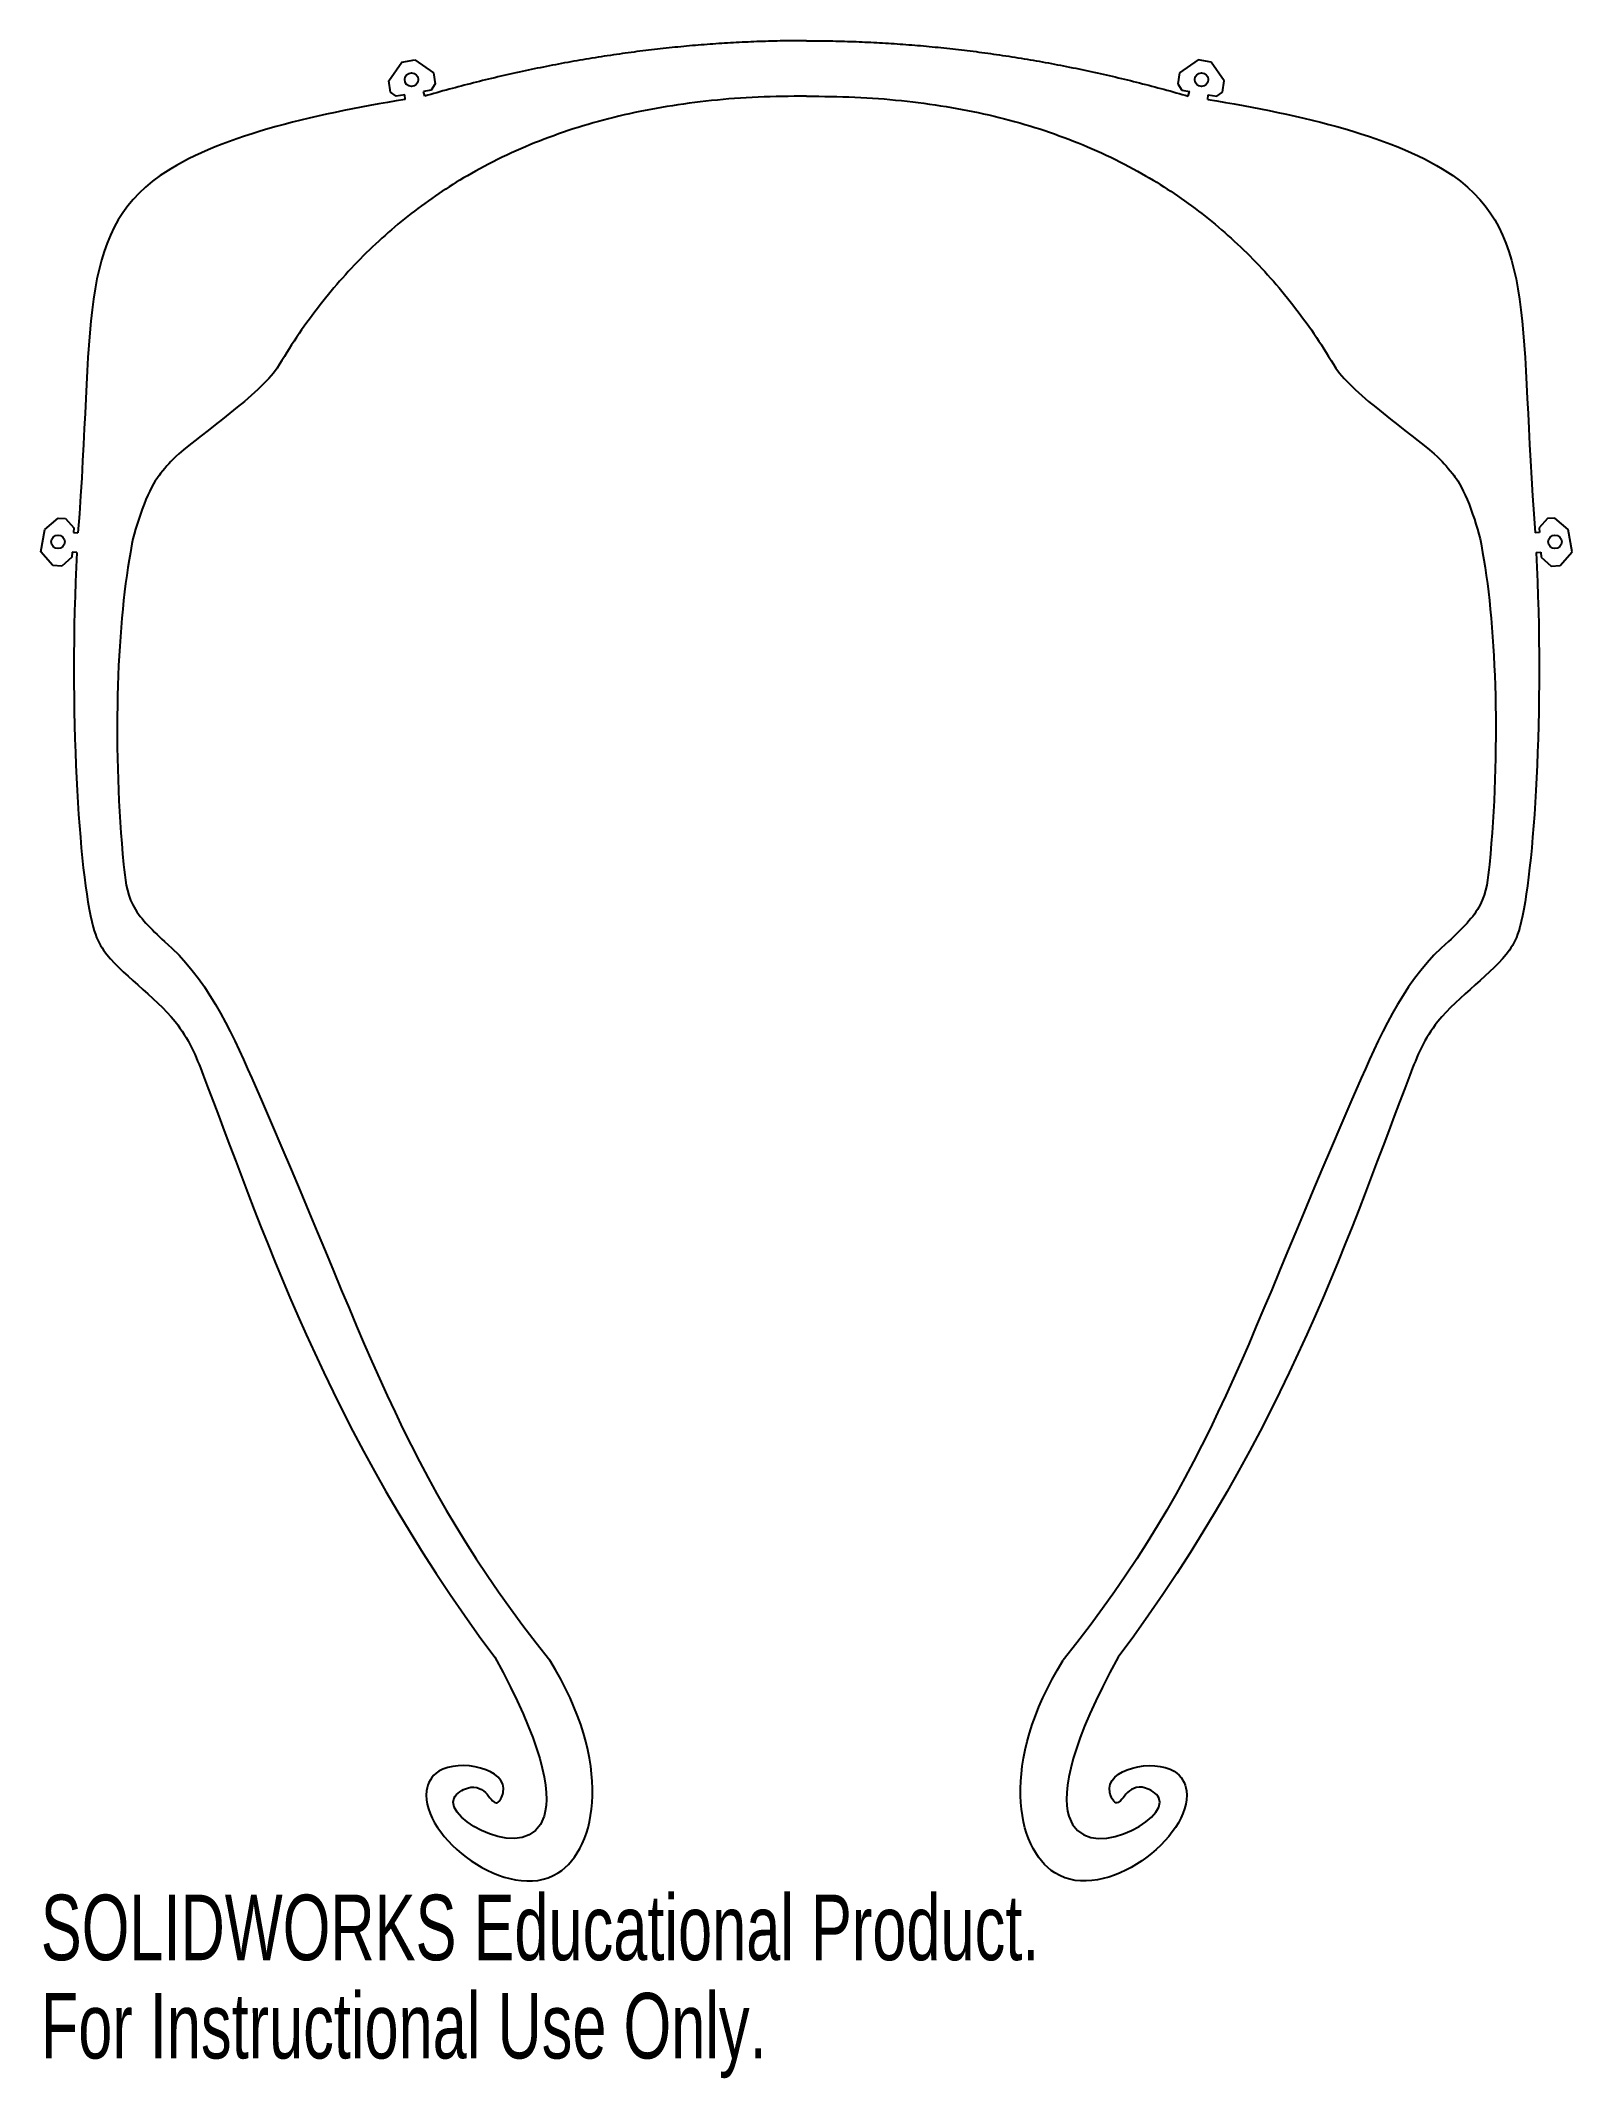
# Model space of a CAD drawing. Header units: millimetres. Extents: x -120 to -7, y -4794 to -4644.
import ezdxf

# ---------------------------------------------------------------- set-up
doc = ezdxf.new("R2010")
doc.units = ezdxf.units.MM
doc.styles.add('SLDTEXTSTYLE0', font='TXT', dxfattribs={"width": 0.7})

msp = doc.modelspace()

# ---------------------------------------------------------------- linework, layer by layer
at = {"color": 7, "linetype": 'Continuous', "lineweight": 25}
for p, q in [((-94.78, -4647.05), (-93.82, -4645.68)), ((-93.82, -4645.68), (-92.86, -4645.51)), ((-92.86, -4645.51), (-91.48, -4646.48)), ((-35.04, -4645.51), (-36.42, -4646.48)), ((-34.08, -4645.68), (-35.04, -4645.51)), ((-33.12, -4647.05), (-34.08, -4645.68)), ((-94.64, -4647.89), (-94.78, -4647.05)), ((-91.34, -4647.29), (-91.65, -4647.74)), ((-91.48, -4646.48), (-91.34, -4647.29)), ((-36.42, -4646.48), (-36.56, -4647.29)), ((-36.56, -4647.29), (-36.25, -4647.74)), ((-33.26, -4647.89), (-33.12, -4647.05)), ((-94.22, -4648.19), (-94.64, -4647.89)), ((-93.6, -4648.08), (-94.22, -4648.19)), ((-93.57, -4648.44), (-93.6, -4648.08)), ((-91.65, -4647.74), (-92.21, -4647.84)), ((-92.12, -4648.19), (-92.21, -4647.84)), ((-36.25, -4647.74), (-35.68, -4647.84)), ((-35.78, -4648.19), (-35.68, -4647.84)), ((-34.33, -4648.44), (-34.3, -4648.08)), ((-34.3, -4648.08), (-33.68, -4648.19)), ((-33.68, -4648.19), (-33.26, -4647.89)), ((-120.45, -4681.81), (-120.15, -4680.16)), ((-120.15, -4680.16), (-119.18, -4679.31)), ((-119.18, -4679.31), (-118.62, -4679.34)), ((-118.62, -4679.34), (-118.01, -4680.03)), ((-118.01, -4680.03), (-118.03, -4680.39)), ((-118.03, -4680.39), (-117.71, -4680.41)), ((-9.87, -4680.39), (-10.18, -4680.41)), ((-9.28, -4679.34), (-9.89, -4680.03)), ((-9.89, -4680.03), (-9.87, -4680.39)), ((-8.72, -4679.31), (-9.28, -4679.34)), ((-7.75, -4680.16), (-8.72, -4679.31)), ((-7.44, -4681.81), (-7.75, -4680.16)), ((-119.57, -4682.82), (-120.45, -4681.81)), ((-118.13, -4681.83), (-118.15, -4682.19)), ((-117.79, -4681.85), (-118.13, -4681.83)), ((-10.11, -4681.85), (-9.77, -4681.83)), ((-9.77, -4681.83), (-9.75, -4682.19)), ((-8.33, -4682.82), (-7.44, -4681.81)), ((-118.91, -4682.86), (-119.57, -4682.82)), ((-118.15, -4682.19), (-118.91, -4682.86)), ((-9.75, -4682.19), (-8.99, -4682.86)), ((-8.99, -4682.86), (-8.33, -4682.82))]:
    msp.add_line(p, q, dxfattribs=at)
for centre in [(-93.1, -4646.97), (-34.8, -4646.97), (-119.18, -4681.07), (-8.72, -4681.07)]:
    msp.add_circle(centre, 0.5, dxfattribs=at)
for points in [[(-63.95, -4644.1), (-78.04, -4644.1), (-92.12, -4648.19)], [(-63.95, -4644.1), (-49.86, -4644.1), (-35.78, -4648.19)], [(-63.95, -4648.19), (-91.08, -4648.05), (-103.01, -4668.26)], [(-63.95, -4648.19), (-36.82, -4648.05), (-24.89, -4668.26)]]:
    msp.add_open_spline(points, degree=2, dxfattribs=at)
for points, knots in [([(-93.57, -4648.44), (-100.47, -4649.53), (-118.72, -4653.94), (-116.52, -4665.25), (-117.71, -4680.41)], [0, 0, 0, 0, 0.392232, 1, 1, 1, 1]), ([(-34.33, -4648.44), (-27.43, -4649.53), (-9.18, -4653.94), (-11.38, -4665.25), (-10.18, -4680.41)], [0, 0, 0, 0, 0.392232, 1, 1, 1, 1]), ([(-103.01, -4668.26), (-104.28, -4670.15), (-110.23, -4674.23), (-111.22, -4675.56), (-112.48, -4677.11), (-113.64, -4680.24), (-113.83, -4681.85)], [0, 0, 0, 0, 0.517385, 0.711984, 0.762678, 1, 1, 1, 1]), ([(-24.89, -4668.26), (-23.62, -4670.15), (-17.67, -4674.23), (-16.68, -4675.56), (-15.41, -4677.11), (-14.26, -4680.24), (-14.07, -4681.85)], [0, 0, 0, 0, 0.517385, 0.711984, 0.762678, 1, 1, 1, 1]), ([(-117.79, -4681.85), (-118.39, -4693.32), (-117.51, -4707.98), (-115.34, -4712.37), (-110.32, -4715.76), (-105.19, -4728.46), (-99.36, -4746.84), (-86.95, -4763.35)], [0, 0, 0, 0, 0.170778, 0.204985, 0.326837, 0.407861, 1, 1, 1, 1]), ([(-113.83, -4681.85), (-114.89, -4687.59), (-115.17, -4697.75), (-114.01, -4707.97), (-112.33, -4709.61), (-111.33, -4710.55)], [0, 0, 0, 0, 0.7977, 0.8977, 1, 1, 1, 1]), ([(-10.11, -4681.85), (-9.51, -4693.32), (-10.39, -4707.98), (-12.56, -4712.37), (-17.58, -4715.76), (-22.71, -4728.46), (-28.54, -4746.84), (-40.95, -4763.35)], [0, 0, 0, 0, 0.170778, 0.204985, 0.326837, 0.407861, 1, 1, 1, 1]), ([(-14.07, -4681.85), (-13.01, -4687.59), (-12.73, -4697.75), (-13.89, -4707.97), (-15.57, -4709.61), (-16.57, -4710.55)], [0, 0, 0, 0, 0.7977, 0.8977, 1, 1, 1, 1]), ([(-111.33, -4710.55), (-108.3, -4713.09), (-96.88, -4737.82), (-94.02, -4749.69), (-82.89, -4763.58)], [0, 0, 0, 0, 0.1471177, 0.9257484, 0.9257484, 0.9257484, 0.9257484]), ([(-16.57, -4710.55), (-19.6, -4713.09), (-31.02, -4737.82), (-33.88, -4749.69), (-45.01, -4763.58)], [0, 0, 0, 0, 0.1471177, 0.9257484, 0.9257484, 0.9257484, 0.9257484]), ([(-86.95, -4763.35), (-83.53, -4769.53), (-81.2, -4780.44), (-92.03, -4774.7), (-87.68, -4772.14), (-87.1, -4774.93), (-85.31, -4771.68), (-90.8, -4770.57), (-93.56, -4775.71), (-80.9, -4785.52), (-78.2, -4771.12), (-82.89, -4763.58)], [0, 0, 0, 0, 0.048335, 0.142928, 0.16216, 0.231927, 0.259382, 0.409256, 0.461524, 0.763332, 1, 1, 1, 1]), ([(-40.95, -4763.35), (-44.37, -4769.53), (-46.7, -4780.44), (-35.87, -4774.7), (-40.22, -4772.14), (-40.8, -4774.93), (-42.59, -4771.68), (-37.1, -4770.57), (-34.34, -4775.71), (-47, -4785.52), (-49.7, -4771.12), (-45.01, -4763.58)], [0, 0, 0, 0, 0.048335, 0.142928, 0.16216, 0.231927, 0.259382, 0.409256, 0.461524, 0.763332, 1, 1, 1, 1])]:
    msp.add_open_spline(points, degree=3, knots=knots, dxfattribs=at)

# ---------------------------------------------------------------- texts
at = {"color": 7, "linetype": 'Continuous', "char_height": 4.8336, "attachment_point": 1, "style": 'SLDTEXTSTYLE0'}
for s, insert in [('SOLIDWORKS Educational Product.', (-120.45, -4780.87)), ('For Instructional Use Only.', (-120.45, -4788.12))]:
    msp.add_mtext(s, dxfattribs=dict(at, insert=insert))

doc.saveas('drawing.dxf')
